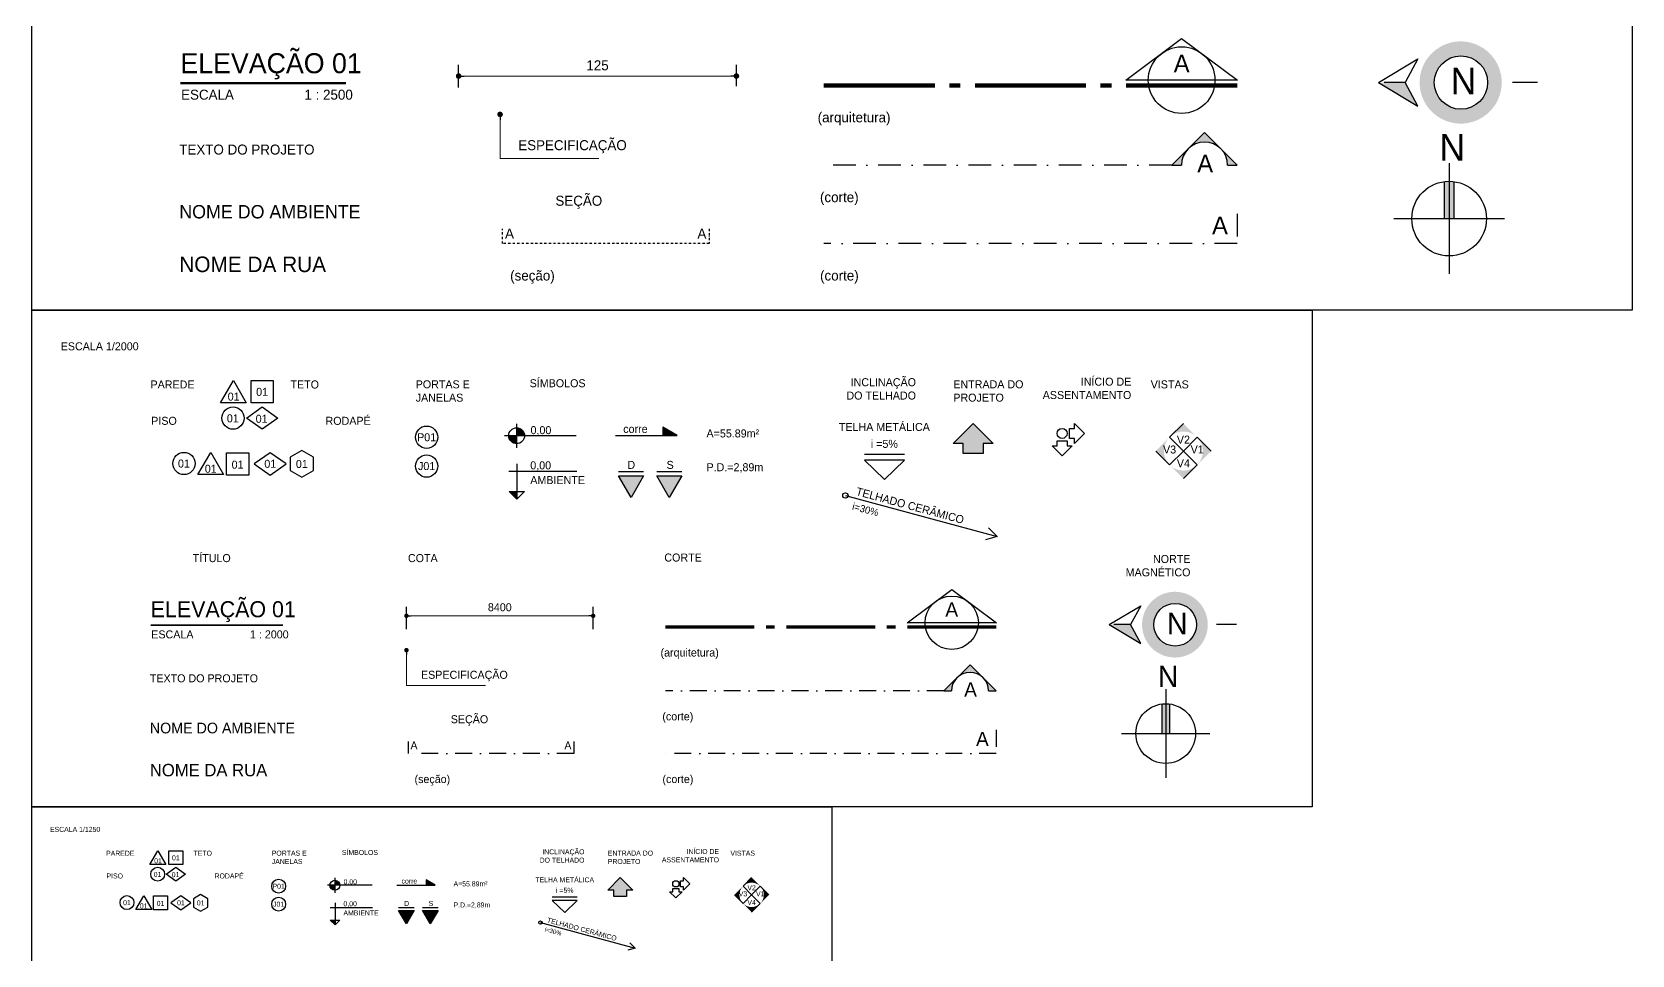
# Model space of a CAD drawing. Header units: centimetres. Extents: x 30244 to 591333, y -111940 to 104227.
# Drawn here: x 40301 to 112291, y -28846 to 12645 of the extents above; entities that cross this region are included whole.
import ezdxf
from ezdxf.enums import TextEntityAlignment as Align

# ---------------------------------------------------------------- set-up
doc = ezdxf.new("R2010")
doc.units = ezdxf.units.CM
doc.header["$LTSCALE"] = 4
doc.linetypes.add('DASHDOT', pattern=[25.4, 12.7, -6.35, 0, -6.35])
for name, color, linetype in [('B-CORTE', 4, 'DASHDOT'), ('B-COTAS', 1, 'Continuous'), ('B-SIMBOLOS', 2, 'Continuous'), ('C-TEXTO-02', 2, 'Continuous')]:
    doc.layers.add(name, color=color, linetype=linetype)
doc.layers.add('C-TEXTO-01', color=2, linetype='Continuous', lineweight=20)
doc.layers.add('C-TEXTO-03', color=2, linetype='Continuous', lineweight=20)
doc.styles.add('Esc.125', font='ERASLGHT.TTF', dxfattribs={"height": 22.5})
doc.styles.add('Esc.1250', font='ERASLGHT.TTF', dxfattribs={"height": 225})
doc.styles.add('Esc.200', font='ERASLGHT.TTF', dxfattribs={"height": 36})
doc.styles.add('Esc.2000', font='ERASLGHT.TTF', dxfattribs={"height": 360})
doc.styles.add('Esc.250', font='ERASLGHT.TTF', dxfattribs={"height": 45})
doc.styles.add('Escala 2500', font='ERASLGHT.TTF', dxfattribs={"height": 450})
doc.styles.add('RSA', font='arial.ttf')
doc.styles.add('S0', font='ERASDEMI.TTF')
doc.styles.add('S1', font='romans.shx', dxfattribs={"height": 100})
doc.styles.add('S2', font='romans.shx', dxfattribs={"height": 0.2})
doc.styles.add('Símbolos', font='ERASLGHT.TTF')
doc.dimstyles.new('ARQ200', dxfattribs={"dimscale": 200, "dimtxt": 36, "dimasz": 0.1, "dimexe": 0.2, "dimexo": 0.2, "dimgap": 0.1, "dimtad": 1, "dimzin": 12, "dimdsep": 46, "dimtxsty": 'Esc.200', "dimblk1": 'DOT', "dimblk2": 'DOT', "dimsah": 1, "dimcen": 0.4, "dimclrd": 256, "dimclre": 256, "dimclrt": 2, "dimadec": 0, "dimazin": 0, "dimtfac": 1, "dimtix": 1, "dimtmove": 2, "dimatfit": 3, "dimldrblk": 'DOT', "dimfxl": 0.3, "dimfxlon": 1, "dimtolj": 1, "dimtzin": 12, "dimlwd": 9, "dimarcsym": 0})
doc.dimstyles.new('ARQ2000', dxfattribs={"dimscale": 200, "dimtxt": 360, "dimasz": 1, "dimexe": 2, "dimexo": 2, "dimgap": 1, "dimtad": 1, "dimzin": 12, "dimdsep": 46, "dimtxsty": 'Esc.2000', "dimblk1": 'DOT', "dimblk2": 'DOT', "dimsah": 1, "dimcen": 4, "dimclrd": 256, "dimclre": 256, "dimclrt": 2, "dimadec": 0, "dimazin": 0, "dimtfac": 1, "dimtix": 1, "dimtmove": 2, "dimatfit": 3, "dimldrblk": 'DOT', "dimfxl": 3, "dimfxlon": 1, "dimtolj": 1, "dimtzin": 12, "dimlwd": 9, "dimarcsym": 0})
doc.dimstyles.new('ARQ250', dxfattribs={"dimscale": 250, "dimtxt": 45, "dimasz": 0.1, "dimexe": 0.2, "dimexo": 0.2, "dimgap": 0.1, "dimtad": 1, "dimdec": 0, "dimzin": 12, "dimdsep": 46, "dimtxsty": 'Esc.250', "dimblk": 'DOT', "dimcen": 0.4, "dimclrd": 256, "dimclre": 256, "dimclrt": 2, "dimadec": 0, "dimazin": 0, "dimtfac": 1, "dimtix": 1, "dimtmove": 2, "dimatfit": 3, "dimldrblk": 'DOT', "dimfxl": 0.3, "dimfxlon": 1, "dimtolj": 1, "dimtzin": 12, "dimlwd": 9, "dimarcsym": 0})
doc.dimstyles.new('ARQ2500', dxfattribs={"dimscale": 250, "dimtxt": 450, "dimasz": 1, "dimexe": 2, "dimexo": 2, "dimgap": 1, "dimtad": 1, "dimlfac": 0.01, "dimzin": 12, "dimdsep": 46, "dimtxsty": 'Escala 2500', "dimblk": 'DOT', "dimcen": 4, "dimclrd": 256, "dimclre": 256, "dimclrt": 2, "dimadec": 1, "dimazin": 0, "dimtfac": 1, "dimtix": 1, "dimtmove": 2, "dimatfit": 3, "dimldrblk": 'DOT', "dimfxl": 3, "dimtolj": 1, "dimtzin": 12, "dimlwd": 9, "dimarcsym": 0})

# ---------------------------------------------------------------- blocks, each defined once
blk = doc.blocks.new('DOT')
at = {"color": 0, "linetype": 'ByBlock'}
blk.add_line((-0.5, 0), (-1, 0), dxfattribs=at)
at = {"color": 0, "linetype": 'ByBlock', "const_width": 0.5}
blk.add_lwpolyline([(-0.25, 0, 1), (0.25, 0, 1)], format="xyb", close=True, dxfattribs=at)
blk = doc.blocks.new('*U40')
blk.add_lwpolyline([(40.25, 5.28), (46.53, 0.6), (33.97, 0.6)], close=True)
at = {"ltscale": 0.7, "const_width": 0.5}
for points in [[(12.5, 0), (0, 0)], [(15.37, 0), (14.12, 0)], [(29.5, 0), (17, 0)], [(32.37, 0), (31.12, 0)], [(46.5, 0), (34, 0)]]:
    blk.add_lwpolyline(points, dxfattribs=at)
blk.add_circle((40.25, 0.6), 3.75)
at = {"style": 'S0'}
blk.add_attdef('LETRA_CORTE', text='', height=2, dxfattribs=at).set_placement((40.25, 2.48), align=Align.MIDDLE_CENTER)
blk = doc.blocks.new('A$C7EF14637')
at = {"layer": 'B-SIMBOLOS'}
h = blk.add_hatch(color=251, dxfattribs=at)
h.dxf.hatch_style = 1
h.set_gradient(color1=(90, 98, 114), color2=(235, 235, 235), tint=0.01, name='INVCYLINDER')
h.paths.add_polyline_path([(48.32, -14.64, 1), (25.76, 14.63, 1)])
h.paths.add_polyline_path([(27.68, 12.14, -1), (46.4, -12.15, -1)], flags=16)
h.paths.add_polyline_path([(29.67, 9.56, -1), (44.42, -9.58, -1)], flags=0)
h.paths.add_polyline_path([(35.01, -8.05), (33.9, -6.62), (37.87, 5.17), (29.68, -1.14), (28.69, 0.14), (39.1, 8.16), (40.16, 6.77), (36.19, -5.04), (44.39, 1.29), (45.41, -0.04)], flags=0)
h = blk.add_hatch(color=251, dxfattribs=at)
h.dxf.hatch_style = 1
h.set_gradient(color1=(90, 98, 114), color2=(235, 235, 235), tint=0.01, name='INVCYLINDER')
h.paths.add_polyline_path([(46.4, -12.15, 1), (27.68, 12.14, 1)])
h.paths.add_polyline_path([(29.67, 9.56, -1), (44.42, -9.58, -1)], flags=16)
h.paths.add_polyline_path([(35.01, -8.05), (33.9, -6.62), (37.87, 5.17), (29.68, -1.14), (28.69, 0.14), (39.1, 8.16), (40.16, 6.77), (36.19, -5.04), (44.39, 1.29), (45.41, -0.04)], flags=0)
blk.add_hatch(color=256, dxfattribs=at).paths.add_polyline_path([(0, 0), (17.83, -10.63), (12.08, 0)])
for p, q in [((0, 0), (17.83, 10.63)), ((17.83, 10.63), (12.08, 0)), ((0, 0), (17.83, -10.63)), ((12.08, 0), (2.63, 0)), ((17.83, -10.63), (12.08, 0)), ((71.68, 0), (60.42, 0))]:
    blk.add_line(p, q, dxfattribs=at)
blk.add_circle((37.16, -0.02), 11.99, dxfattribs=at)
at = {"layer": 'C-TEXTO-03', "insert": (32.52, 6.64), "char_height": 12, "width": 11.9206, "attachment_point": 1, "style": 'Símbolos'}
blk.add_mtext('N', dxfattribs=at)
blk = doc.blocks.new('A$C6AB97AFF')
at = {"layer": 'B-SIMBOLOS'}
h = blk.add_hatch(color=252, dxfattribs=at)
h.set_gradient(color1=(132, 132, 132), one_color=1, tint=1, name='INVCURVED')
h.paths.add_polyline_path([(2.19, 16.65, 0.032761), (0, 16.79), (0, 0), (2.19, 0)])
h.paths.add_polyline_path([(0, 16.79, 0.032761), (-2.19, 16.65), (-2.19, 0), (0, 0)])
for p, q in [((0, 24.86), (0, -24.86)), ((-2.19, 16.65), (-2.19, 0)), ((2.19, 16.65), (2.19, 0)), ((-24.86, 0), (24.86, 0))]:
    blk.add_line(p, q, dxfattribs=at)
blk.add_circle((0, 0), 16.79, dxfattribs=at)
at = {"layer": 'C-TEXTO-03', "insert": (-4.41, 38.08), "char_height": 12, "width": 11.9206, "attachment_point": 1, "style": 'Símbolos'}
blk.add_mtext('N', dxfattribs=at)
blk = doc.blocks.new('A$C4B335074')
at = {"layer": 'B-CORTE', "linetype": 'Continuous'}
h = blk.add_hatch(color=256, dxfattribs=at)
h.paths.add_polyline_path([(14.71, 14.71), (7.35, 7.35, -0.414214), (22.06, 7.35)])
h.paths.add_polyline_path([(22.06, 7.35, -0.198912), (25.11, 0), (29.42, 0)])
h.paths.add_polyline_path([(7.35, 7.35), (0, 0), (4.31, 0, -0.198912)])
for p, q in [((14.71, 14.71), (0, 0)), ((29.42, 0), (14.71, 14.71)), ((0, 0), (4.31, 0)), ((25.11, 0), (29.42, 0))]:
    blk.add_line(p, q, dxfattribs=at)
at = {"layer": 'B-CORTE', "linetype": 'Continuous', "ltscale": 0.4}
blk.add_arc((14.71, 0), 10.4, 0, 180, dxfattribs=at)
blk = doc.blocks.new('*D62')
at = {"layer": 'B-COTAS', "lineweight": -2, "transparency": 16777216}
for p, q in [((59496, 10158), (59496, 11165)), ((71996, 10207), (71996, 11165))]:
    blk.add_line(p, q, dxfattribs=at)
at = {"layer": 'B-COTAS', "lineweight": 9, "transparency": 16777216}
blk.add_line((59746, 10665), (71746, 10665), dxfattribs=at)
at = {"layer": 'DEFPOINTS', "color": 0, "transparency": 16777216}
for p in [(71996, 10665), (59496, 9658), (71996, 9707)]:
    blk.add_point(p, dxfattribs=at)
at = {"layer": 'B-COTAS', "lineweight": 9, "transparency": 16777216, "xscale": 250, "yscale": 250, "zscale": 250, "rotation": 180}
blk.add_blockref('DOT', (59496, 10665), dxfattribs=at)
at = {"layer": 'B-COTAS', "lineweight": 9, "transparency": 16777216, "xscale": 250, "yscale": 250, "zscale": 250}
blk.add_blockref('DOT', (71996, 10665), dxfattribs=at)
at = {"layer": 'B-COTAS', "color": 2, "transparency": 16777216, "insert": (65746, 11146), "char_height": 450, "attachment_point": 5, "style": 'Escala 2500'}
blk.add_mtext('\\A1;125', dxfattribs=at)
blk = doc.blocks.new('_Dot')
at = {"color": 0, "linetype": 'ByBlock', "lineweight": -2}
blk.add_line((-0.5, 0), (-1, 0), dxfattribs=at)
at = {"color": 0, "linetype": 'ByBlock', "const_width": 0.5}
blk.add_lwpolyline([(-0.25, 0, 1), (0.25, 0, 1)], format="xyb", close=True, dxfattribs=at)
blk = doc.blocks.new('PADRÃO - ESPECIFICAÇÕES')
blk.add_lwpolyline([(-168, 276), (-24, 26), (-312, 26), (-168, 276)])
for points in [[(31, 276), (281, 276), (281, 26), (31, 26)], [(-19, -147), (156, -22), (331, -147), (156, -272)]]:
    blk.add_lwpolyline(points, close=True)
blk.add_circle((-171, -147), 125)
at = {"style": 'S1'}
for tag, p in [('TETO', (156, 103)), ('PAREDE', (-164, 50)), ('PISO', (-151, -195)), ('RODAPÉ', (156, -217))]:
    blk.add_attdef(tag, text='', height=100, dxfattribs=at).set_placement(p, align=Align.CENTER)
blk = doc.blocks.new('*U32')
blk.add_lwpolyline([(0.288, 0), (-0.288, 0), (0, 0.498)], close=True)
at = {"style": 'S2'}
blk.add_attdef('PAREDE', text='', height=0.2, dxfattribs=at).set_placement((0, 0.041), align=Align.CENTER)
blk = doc.blocks.new('PADRÃO - PISO')
blk.add_circle((0, 0), 0.25)
at = {"style": 'S2'}
blk.add_attdef('PISO', text='', height=0.2, dxfattribs=at).set_placement((0, -0.092), align=Align.CENTER)
blk = doc.blocks.new('PADRÃO - TETO')
blk.add_lwpolyline([(-0.25, -0.25), (-0.25, 0.25), (0.25, 0.25), (0.25, -0.25)], close=True)
at = {"style": 'S2'}
blk.add_attdef('TETO', text='', height=0.2, dxfattribs=at).set_placement((0, -0.105), align=Align.CENTER)
blk = doc.blocks.new('*U45')
blk.add_lwpolyline([(0.359, 0.25), (0, 0.5), (0, 0.5), (-0.359, 0.25), (-0.359, 0.25), (0, 0), (0.359, 0.25)])
at = {"style": 'S2'}
blk.add_attdef('RODAPÉ', text='', height=0.2, dxfattribs=at).set_placement((0, 0.145), align=Align.CENTER)
blk = doc.blocks.new('PADRÃO - DIVERSOS')
blk.add_lwpolyline([(0, 0.3), (-0.26, 0.15), (-0.26, -0.15), (0, -0.3), (0.26, -0.15), (0.26, 0.15)], close=True)
at = {"style": 'S2'}
blk.add_attdef('DIVERSOS', text='', height=0.2, dxfattribs=at).set_placement((0, -0.092), align=Align.CENTER)
blk = doc.blocks.new('*U42')
blk.add_hatch(color=256).paths.add_polyline_path([(0.485, 0.485), (0.97, 0), (0.485, -0.485, 0.414214)])
for p, q in [((0.485, 0.485), (0, 0)), ((0, 0), (0.485, -0.485)), ((0.97, 0), (0.485, 0.485))]:
    blk.add_line(p, q)
at = {"layer": 'B-SIMBOLOS', "style": 'S2'}
blk.add_attdef('V1-V2-V3-V4', text='', height=0.2, dxfattribs=at).set_placement((0.485, -0.086), align=Align.CENTER)
blk = doc.blocks.new('*U29')
blk.add_hatch(color=256).paths.add_polyline_path([(0.485, -0.485), (0, -0.97), (-0.485, -0.485, 0.414214)])
for p, q in [((0, 0), (-0.485, -0.485)), ((0.485, -0.485), (0, 0)), ((0, -0.97), (0.485, -0.485))]:
    blk.add_line(p, q)
at = {"layer": 'B-SIMBOLOS', "style": 'S2'}
blk.add_attdef('V1-V2-V3-V4', text='', height=0.2, dxfattribs=at).set_placement((0, -0.571), align=Align.CENTER)
blk = doc.blocks.new('*U30')
blk.add_hatch(color=256).paths.add_polyline_path([(-0.485, -0.485), (-0.97, 0), (-0.485, 0.485, 0.414214)])
for p, q in [((0, 0), (-0.485, 0.485)), ((-0.485, -0.485), (0, 0)), ((-0.97, 0), (-0.485, -0.485))]:
    blk.add_line(p, q)
at = {"layer": 'B-SIMBOLOS', "style": 'S2'}
blk.add_attdef('V1-V2-V3-V4', text='', height=0.2, dxfattribs=at).set_placement((-0.485, -0.086), align=Align.CENTER)
blk = doc.blocks.new('*U31')
blk.add_hatch(color=256).paths.add_polyline_path([(-0.485, 0.485), (0, 0.97), (0.485, 0.485, 0.414214)])
for p, q in [((0, 0.97), (-0.485, 0.485)), ((-0.485, 0.485), (0, 0)), ((0, 0), (0.485, 0.485))]:
    blk.add_line(p, q)
at = {"layer": 'B-SIMBOLOS', "style": 'S2'}
blk.add_attdef('V1-V2-V3-V4', text='', height=0.2, dxfattribs=at).set_placement((0, 0.399), align=Align.CENTER)
blk = doc.blocks.new('*U21')
h = blk.add_hatch(color=256)
h.paths.add_polyline_path([(0.269, 0.178), (0.269, 0), (0.447, 0, 0.414214)])
h.paths.add_polyline_path([(0.269, 0), (0.091, 0, 0.414214), (0.269, -0.178)])
for p, q in [((1.61, 0), (0, 0)), ((0.269, 0.269), (0.269, -0.269))]:
    blk.add_line(p, q)
blk.add_circle((0.269, 0), 0.178)
at = {"style": 'S2'}
blk.add_attdef('NÍVEL', (0.582, 0.036), '', height=0.2, dxfattribs=at)
blk = doc.blocks.new('PADRÃO - NIVEL AMBIENTE1')
blk.add_hatch(color=256).paths.add_polyline_path([(0.269, -0.447), (0.095, -0.447), (0.269, -0.62)])
for p, q in [((0.269, 0.178), (0.269, -0.62)), ((1.621, 0), (0.091, 0)), ((0.269, -0.62), (0.095, -0.447)), ((0.095, -0.447), (0.443, -0.447)), ((0.269, -0.62), (0.443, -0.447))]:
    blk.add_line(p, q)
at = {"style": 'S2'}
for tag, p in [('NÍVEL', (0.572, 0.051)), ('AMBIENTE', (0.572, -0.28))]:
    blk.add_attdef(tag, p, '', height=0.2, dxfattribs=at)
blk = doc.blocks.new('*U33')
blk.add_line((-0.45, 0.573), (0.45, 0.573))
blk.add_lwpolyline([(0, 0), (0.45, 0.433), (-0.45, 0.433)], close=True)
at = {"style": 'S2'}
for tag, p in [('COBERTURA', (0, 1.092)), ('INCLINAÇÃO', (0, 0.713))]:
    blk.add_attdef(tag, text='', height=0.2, dxfattribs=at).set_placement(p, align=Align.CENTER)
blk = doc.blocks.new('*U48')
blk.add_line((-1779.84, 292.55), (-1792.34, 292.55))
blk.add_lwpolyline([(-1786.09, 279.72), (-1792.34, 290.55), (-1779.84, 290.55)], close=True)
at = {"layer": 'C-TEXTO-01', "style": 'Símbolos'}
blk.add_text('S', height=4, dxfattribs=at).set_placement((-1787.45, 294.03))
blk = doc.blocks.new('*U47')
blk.add_line((6.25, 12.83), (-6.25, 12.83))
blk.add_lwpolyline([(0, 0), (-6.25, 10.83), (6.25, 10.83)], close=True)
at = {"layer": 'C-TEXTO-01', "style": 'Símbolos'}
blk.add_text('D', height=4, dxfattribs=at).set_placement((-1.82, 14.31))
blk = doc.blocks.new('*D63')
at = {"layer": 'B-COTAS', "lineweight": -2, "transparency": 16777216}
for p, q in [((57149, -14200), (57149, -13200)), ((65549, -14200), (65549, -13200))]:
    blk.add_line(p, q, dxfattribs=at)
at = {"layer": 'B-COTAS', "lineweight": 9, "transparency": 16777216}
blk.add_line((57349, -13600), (65349, -13600), dxfattribs=at)
at = {"layer": 'DEFPOINTS', "color": 0, "transparency": 16777216}
for p in [(65549, -13600), (57149, -16732), (65549, -16732)]:
    blk.add_point(p, dxfattribs=at)
at = {"layer": 'B-COTAS', "lineweight": 9, "transparency": 16777216, "xscale": 200, "yscale": 200, "zscale": 200, "rotation": 180}
blk.add_blockref('DOT', (57149, -13600), dxfattribs=at)
at = {"layer": 'B-COTAS', "lineweight": 9, "transparency": 16777216, "xscale": 200, "yscale": 200, "zscale": 200}
blk.add_blockref('DOT', (65549, -13600), dxfattribs=at)
at = {"layer": 'B-COTAS', "color": 2, "transparency": 16777216, "insert": (61349, -13216), "char_height": 360, "attachment_point": 5, "style": 'Esc.2000'}
blk.add_mtext('\\A1;8400', dxfattribs=at)
blk = doc.blocks.new('A$C114277C9')
h = blk.add_hatch(color=256)
h.dxf.hatch_style = 1
h.paths.add_polyline_path([(852, 148), (852, 0), (1109, 0)])
for p, q in [((0, 0), (1109, 0)), ((1109, 0), (852, 148)), ((852, 148), (852, 0))]:
    blk.add_line(p, q)
blk = doc.blocks.new('JANELA')
blk.add_circle((0, 0), 31.2)
at = {"color": 7, "style": 'RSA'}
blk.add_attdef('J', text='', height=20, dxfattribs=at).set_placement((0, 0), align=Align.MIDDLE_CENTER)
blk = doc.blocks.new('SENTIDO INCL')
for p, q in [((0, 0), (295, 0)), ((295, 0), (275.1, 11.5)), ((295, 0), (275.1, -11.5))]:
    blk.add_line(p, q)
blk.add_circle((0, 0), 5)
at = {"color": 7, "style": 'RSA'}
for tag, p in [('SENTIDO', (17.9, 6)), ('INCLINAÇÃO', (18.3, -22.1))]:
    blk.add_attdef(tag, p, '', height=15, dxfattribs=at)
blk = doc.blocks.new('*U28')
for p, q in [((-0.5, 0.25), (0, 0.75)), ((0, 0.75), (0.5, 0.25)), ((-0.25, 0.25), (-0.5, 0.25)), ((-0.25, 0), (-0.25, 0.25)), ((0.25, 0), (-0.25, 0)), ((0.5, 0.25), (0.25, 0.25)), ((0.25, 0.25), (0.25, 0))]:
    blk.add_line(p, q)
blk = doc.blocks.new('*U41')
for p, q in [((0.187, -0.125), (0.187, 0.125)), ((0.187, 0.125), (0.312, 0.125)), ((0.312, 0.25), (0.562, 0)), ((0.312, 0.125), (0.312, 0.25)), ((0.562, 0), (0.312, -0.25)), ((0, -0.562), (-0.25, -0.313)), ((-0.25, -0.313), (-0.125, -0.313)), ((-0.125, -0.313), (-0.125, -0.187)), ((-0.125, -0.187), (0.125, -0.187)), ((0.25, -0.313), (0, -0.562)), ((0.125, -0.187), (0.125, -0.313)), ((0.125, -0.313), (0.25, -0.313)), ((0.312, -0.125), (0.187, -0.125)), ((0.312, -0.25), (0.312, -0.125))]:
    blk.add_line(p, q)
blk.add_circle((0, 0), 0.125)

msp = doc.modelspace()

# ---------------------------------------------------------------- hatches: boundary and pattern name
at = {"layer": 'B-SIMBOLOS'}
h = msp.add_hatch(color=256, dxfattribs=at)
h.dxf.hatch_style = 1
h.paths.add_polyline_path([(83097.986, -5850.586), (83547.986, -5850.586), (82647.986, -4950.586), (81747.986, -5850.586), (82197.986, -5850.586), (82197.986, -6300.586), (83097.986, -6300.586)])
h = msp.add_hatch(color=256, dxfattribs=at)
h.dxf.hatch_style = 1
h.paths.add_polyline_path([(67816.837, -7306.991), (66691.837, -7306.991), (67254.337, -8281.27)])
h = msp.add_hatch(color=256, dxfattribs=at)
h.dxf.hatch_style = 1
h.paths.add_polyline_path([(69537.007, -7307.201), (68412.007, -7307.201), (68974.507, -8281.48)])
h = msp.add_hatch(color=256, dxfattribs=at)
h.dxf.hatch_style = 1
h.paths.add_polyline_path([(67049.017, -25929.175), (67330.267, -25929.175), (66767.767, -25366.675), (66205.267, -25929.175), (66486.517, -25929.175), (66486.517, -26210.425), (67049.017, -26210.425)])
h = msp.add_hatch(color=256, dxfattribs=at)
h.dxf.hatch_style = 1
h.paths.add_polyline_path([(57498.299, -26839.428), (56795.174, -26839.428), (57146.737, -27448.352)])
h = msp.add_hatch(color=256, dxfattribs=at)
h.dxf.hatch_style = 1
h.paths.add_polyline_path([(58573.406, -26839.559), (57870.281, -26839.559), (58221.843, -27448.483)])

# ---------------------------------------------------------------- linework, layer by layer
at = {"layer": 'B-CORTE', "ltscale": 20}
msp.add_line((91586.102, 6655.604), (75927.666, 6655.604), dxfattribs=at)
at = {"layer": 'B-CORTE', "ltscale": 15}
msp.add_line((81329.029, -16972.346), (68802.28, -16972.346), dxfattribs=at)
at = {"layer": 'B-CORTE', "ltscale": 20}
msp.add_lwpolyline([(94527.666, 4469.831), (94527.666, 3132.472), (75927.666, 3132.472)], dxfattribs=at)
at = {"layer": 'B-CORTE', "ltscale": 2}
msp.add_lwpolyline([(70771.382, 3801.152), (70771.382, 3132.472), (61471.382, 3132.472), (61471.382, 3801.152)], dxfattribs=at)
at = {"layer": 'B-CORTE', "ltscale": 15}
for points in [[(64677.253, -19255.908), (64677.253, -19790.852), (57237.253, -19790.852), (57237.253, -19255.908)], [(83682.28, -18720.965), (83682.28, -19790.852), (68802.28, -19790.852)]]:
    msp.add_lwpolyline(points, dxfattribs=at)
at = {"layer": 'C-TEXTO-01'}
for points, const_width in [([(46976.449, 10343.338), (54423.491, 10343.338)], 100), ([(45641.306, -14022.16), (51598.94, -14022.16)], 80)]:
    msp.add_lwpolyline(points, dxfattribs=dict(at, const_width=const_width))
at = {"layer": 'DEFPOINTS', "color": 9}
for points in [[(40300.736, 28044.403), (112290.675, 28044.403), (112290.675, 138.692), (40300.736, 138.692)], [(40300.736, 138.692), (97892.687, 138.692), (97892.687, -22185.876), (40300.736, -22185.876)], [(40300.736, -22185.876), (76295.705, -22185.876), (76295.705, -36138.731), (40300.736, -36138.731)]]:
    msp.add_lwpolyline(points, close=True, dxfattribs=at)

# ---------------------------------------------------------------- block references
at = {"layer": 'B-CORTE'}
for p, xscale, yscale, zscale in [((91586.102, 6655.604), 100, 100, 100), ((81329.029, -16972.346), 80, 80, 80)]:
    msp.add_blockref('A$C4B335074', p, dxfattribs=dict(at, xscale=xscale, yscale=yscale, zscale=zscale))
at = {"layer": 'B-SIMBOLOS'}
ref = msp.add_blockref('*U40', (75927.666, 10243.112), dxfattribs=dict(at, xscale=400, yscale=400, zscale=400))
ref.add_attrib('LETRA_CORTE', 'A', dxfattribs={"layer": 'C-TEXTO-01', "lineweight": -2, "height": 800, "style": 'Símbolos'}).set_placement((92027.666, 11233.112), align=Align.MIDDLE_CENTER)
ref = msp.add_blockref('PADRÃO - ESPECIFICAÇÕES', (50032.175, -4123.192), dxfattribs=dict(at, xscale=4.000000000814907, yscale=4.000000000814907, zscale=4.000000000814907))
ref.add_attrib('RODAPÉ', '01', dxfattribs={"layer": 'C-TEXTO-01', "height": 360, "style": 'Símbolos'}).set_placement((50633.194, -4920.58), align=Align.CENTER)
ref.add_attrib('TETO', '01', dxfattribs={"layer": 'C-TEXTO-01', "height": 360, "style": 'Símbolos'}).set_placement((50654.394, -3709.851), align=Align.CENTER)
ref.add_attrib('PISO', '01', dxfattribs={"layer": 'C-TEXTO-01', "height": 360, "style": 'Símbolos'}).set_placement((49335.742, -4902.878), align=Align.CENTER)
ref.add_attrib('PAREDE', '01', dxfattribs={"layer": 'C-TEXTO-01', "height": 360, "style": 'Símbolos'}).set_placement((49374.33, -3925.091), align=Align.CENTER)
ref = msp.add_blockref('*U21', (61567.685, -5503.537), dxfattribs=dict(at, xscale=2000, yscale=2000, zscale=2000))
ref.add_attrib('NÍVEL', '0,00', (62731.19, -5431.797), dxfattribs={"layer": 'C-TEXTO-01', "height": 360, "style": 'Esc.2000'})
ref = msp.add_blockref('*U33', (78651.953, -7474.045), dxfattribs=dict(at, xscale=2000, yscale=2000, zscale=2000))
ref.add_attrib('COBERTURA', 'TELHA METÁLICA', dxfattribs={"layer": 'C-TEXTO-01', "height": 360, "style": 'Símbolos'}).set_placement((78651.953, -5289.731), align=Align.CENTER)
ref.add_attrib('INCLINAÇÃO', 'i =5%', dxfattribs={"layer": 'C-TEXTO-01', "height": 360, "style": 'Símbolos'}).set_placement((78651.953, -6047.962), align=Align.CENTER)
for name, p, xscale, yscale, zscale in [('*U28', (82647.986, -6300.586), 1800, 1800, 1800), ('*U41', (86647.614, -5400.586), 1800, 1800, 1800), ('A$C114277C9', (66555.612, -5486.216), 2.5, 2.5, 2.5), ('*U47', (67254.337, -8281.27), 90, 90, 90), ('*U48', (229723.027, -33456.455), 90, 90, 90), ('A$C114277C9', (56710.034, -25701.443), 1.5625, 1.5625, 1.5625), ('*U28', (66767.767, -26210.425), 1125, 1125, 1125), ('*U41', (69267.535, -25647.925), 1125, 1125, 1125), ('*U47', (57146.737, -27448.352), 56.25, 56.25, 56.25), ('*U48', (158689.668, -43182.843), 56.25, 56.25, 56.25)]:
    msp.add_blockref(name, p, dxfattribs=dict(at, xscale=xscale, yscale=yscale, zscale=zscale))
ref = msp.add_blockref('*U31', (92106.724, -6192.017), dxfattribs=dict(at, xscale=1280, yscale=1280, zscale=1280))
ref.add_attrib('V1-V2-V3-V4', 'V2', dxfattribs={"layer": 'C-TEXTO-01', "height": 360, "style": 'Símbolos'}).set_placement((92106.724, -5680.85), align=Align.MIDDLE_CENTER)
ref = msp.add_blockref('JANELA', (58056.747, -5571.697), dxfattribs=dict(at, xscale=16.07142857159488, yscale=16.07142857159488, zscale=16.07142857159488))
ref.add_attrib('J', 'P01', dxfattribs={"layer": 'C-TEXTO-01', "color": 1, "height": 360, "style": 'Símbolos'}).set_placement((58056.782, -5571.669), align=Align.MIDDLE_CENTER)
ref = msp.add_blockref('*U30', (92106.724, -6192.017), dxfattribs=dict(at, xscale=1280, yscale=1280, zscale=1280))
ref.add_attrib('V1-V2-V3-V4', 'V3', dxfattribs={"layer": 'C-TEXTO-01', "height": 360, "style": 'Símbolos'}).set_placement((91486.009, -6301.565), align=Align.CENTER)
ref = msp.add_blockref('*U42', (92106.724, -6192.017), dxfattribs=dict(at, xscale=1280, yscale=1280, zscale=1280))
ref.add_attrib('V1-V2-V3-V4', 'V1', dxfattribs={"layer": 'C-TEXTO-01', "height": 360, "style": 'Símbolos'}).set_placement((92727.439, -6301.565), align=Align.CENTER)
ref = msp.add_blockref('PADRÃO - PISO', (47136.071, -6750.304), dxfattribs=dict(at, xscale=2000, yscale=2000, zscale=2000))
ref.add_attrib('PISO', '01', dxfattribs={"layer": 'C-TEXTO-01', "height": 360, "style": 'Símbolos'}).set_placement((47136.071, -6933.468), align=Align.CENTER)
ref = msp.add_blockref('*U32', (48342.838, -7250.304), dxfattribs=dict(at, xscale=2000, yscale=2000, zscale=2000))
ref.add_attrib('PAREDE', '01', dxfattribs={"layer": 'C-TEXTO-01', "height": 360, "style": 'Símbolos'}).set_placement((48342.838, -7167.379), align=Align.CENTER)
ref = msp.add_blockref('PADRÃO - TETO', (49550.725, -6773.417), dxfattribs=dict(at, xscale=2000, yscale=2000, zscale=2000))
ref.add_attrib('TETO', '01', dxfattribs={"layer": 'C-TEXTO-01', "height": 360, "style": 'Símbolos'}).set_placement((49550.725, -6984.229), align=Align.CENTER)
ref = msp.add_blockref('*U45', (51021.773, -7273.417), dxfattribs=dict(at, xscale=2000, yscale=2000, zscale=2000))
ref.add_attrib('RODAPÉ', '01', dxfattribs={"layer": 'C-TEXTO-01', "height": 360, "style": 'Símbolos'}).set_placement((51021.773, -6944.723), align=Align.CENTER)
ref = msp.add_blockref('PADRÃO - DIVERSOS', (52442.178, -6769.487), dxfattribs=dict(at, xscale=2000, yscale=2000, zscale=2000))
ref.add_attrib('DIVERSOS', '01', dxfattribs={"layer": 'C-TEXTO-01', "height": 360, "style": 'Símbolos'}).set_placement((52442.178, -6952.651), align=Align.CENTER)
ref = msp.add_blockref('JANELA', (58056.747, -6867.496), dxfattribs=dict(at, xscale=16.07142857159488, yscale=16.07142857159488, zscale=16.07142857159488))
ref.add_attrib('J', 'J01', dxfattribs={"layer": 'C-TEXTO-01', "color": 1, "height": 360, "style": 'Símbolos'}).set_placement((58056.782, -6867.468), align=Align.MIDDLE_CENTER)
ref = msp.add_blockref('*U29', (92106.724, -6192.017), dxfattribs=dict(at, xscale=1280, yscale=1280, zscale=1280))
ref.add_attrib('V1-V2-V3-V4', 'V4', dxfattribs={"layer": 'C-TEXTO-01', "height": 360, "style": 'Símbolos'}).set_placement((92106.724, -6922.281), align=Align.CENTER)
ref = msp.add_blockref('PADRÃO - NIVEL AMBIENTE1', (61576.398, -7116.275), dxfattribs=dict(at, xscale=2000, yscale=2000, zscale=2000))
ref.add_attrib('NÍVEL', '0,00', (62720.592, -7014.261), dxfattribs={"layer": 'C-TEXTO-01', "height": 360, "style": 'Símbolos'})
ref.add_attrib('AMBIENTE', 'AMBIENTE', (62720.592, -7676.859), dxfattribs={"layer": 'C-TEXTO-01', "height": 360, "style": 'Símbolos'})
ref = msp.add_blockref('SENTIDO INCL', (76896.273, -8189.515), dxfattribs=dict(at, xscale=23.99999999921691, yscale=23.99999999921691, zscale=23.99999999921691, rotation=344.8662196923002))
ref.add_attrib('INCLINAÇÃO', 'i=30%', (77180.61, -8816.022), dxfattribs={"layer": 'C-TEXTO-01', "height": 320, "rotation": 344.86621969, "style": 'Símbolos'})
ref.add_attrib('SENTIDO', 'TELHADO CERÂMICO', (77347.924, -8163.429), dxfattribs={"layer": 'C-TEXTO-01', "height": 360, "rotation": 344.86621969, "style": 'Símbolos'})
ref = msp.add_blockref('*U40', (68802.28, -14102.34), dxfattribs=dict(at, xscale=320, yscale=320, zscale=320))
ref.add_attrib('LETRA_CORTE', 'A', dxfattribs={"layer": 'C-TEXTO-01', "lineweight": -2, "height": 640, "style": 'Símbolos'}).set_placement((81682.28, -13310.34), align=Align.MIDDLE_CENTER)
ref = msp.add_blockref('PADRÃO - ESPECIFICAÇÕES', (46382.886, -24849.554), dxfattribs=dict(at, xscale=2.500000000509317, yscale=2.500000000509317, zscale=2.500000000509317))
ref.add_attrib('RODAPÉ', '01', dxfattribs={"layer": 'C-TEXTO-01', "height": 225, "style": 'Símbolos'}).set_placement((46758.522, -25347.921), align=Align.CENTER)
ref.add_attrib('TETO', '01', dxfattribs={"layer": 'C-TEXTO-01', "height": 225, "style": 'Símbolos'}).set_placement((46771.772, -24591.215), align=Align.CENTER)
ref.add_attrib('PISO', '01', dxfattribs={"layer": 'C-TEXTO-01', "height": 225, "style": 'Símbolos'}).set_placement((45947.615, -25336.857), align=Align.CENTER)
ref.add_attrib('PAREDE', '01', dxfattribs={"layer": 'C-TEXTO-01', "height": 225, "style": 'Símbolos'}).set_placement((45971.733, -24725.74), align=Align.CENTER)
ref = msp.add_blockref('JANELA', (51398.243, -25754.869), dxfattribs=dict(at, xscale=10.0446428572468, yscale=10.0446428572468, zscale=10.0446428572468))
ref.add_attrib('J', 'P01', dxfattribs={"layer": 'C-TEXTO-01', "color": 1, "height": 225, "style": 'Símbolos'}).set_placement((51398.265, -25754.852), align=Align.MIDDLE_CENTER)
ref = msp.add_blockref('*U21', (53592.579, -25712.269), dxfattribs=dict(at, xscale=1250, yscale=1250, zscale=1250))
ref.add_attrib('NÍVEL', '0,00', (54319.77, -25667.432), dxfattribs={"layer": 'C-TEXTO-01', "height": 225, "style": 'Esc.1250'})
ref = msp.add_blockref('*U33', (64270.247, -26943.837), dxfattribs=dict(at, xscale=1250, yscale=1250, zscale=1250))
ref.add_attrib('COBERTURA', 'TELHA METÁLICA', dxfattribs={"layer": 'C-TEXTO-01', "height": 225, "style": 'Símbolos'}).set_placement((64270.247, -25578.64), align=Align.CENTER)
ref.add_attrib('INCLINAÇÃO', 'i =5%', dxfattribs={"layer": 'C-TEXTO-01', "height": 225, "style": 'Símbolos'}).set_placement((64270.247, -26052.535), align=Align.CENTER)
ref = msp.add_blockref('*U30', (72679.479, -26142.569), dxfattribs=dict(at, xscale=800, yscale=800, zscale=800))
ref.add_attrib('V1-V2-V3-V4', 'V3', dxfattribs={"layer": 'C-TEXTO-01', "height": 225, "style": 'Símbolos'}).set_placement((72291.532, -26211.037), align=Align.CENTER)
ref = msp.add_blockref('*U31', (72679.479, -26142.569), dxfattribs=dict(at, xscale=800, yscale=800, zscale=800))
ref.add_attrib('V1-V2-V3-V4', 'V2', dxfattribs={"layer": 'C-TEXTO-01', "height": 225, "style": 'Símbolos'}).set_placement((72679.479, -25823.09), align=Align.MIDDLE_CENTER)
ref = msp.add_blockref('*U42', (72679.479, -26142.569), dxfattribs=dict(at, xscale=800, yscale=800, zscale=800))
ref.add_attrib('V1-V2-V3-V4', 'V1', dxfattribs={"layer": 'C-TEXTO-01', "height": 225, "style": 'Símbolos'}).set_placement((73067.426, -26211.037), align=Align.CENTER)
ref = msp.add_blockref('PADRÃO - PISO', (44572.82, -26491.498), dxfattribs=dict(at, xscale=1250, yscale=1250, zscale=1250))
ref.add_attrib('PISO', '01', dxfattribs={"layer": 'C-TEXTO-01', "height": 225, "style": 'Símbolos'}).set_placement((44572.82, -26605.976), align=Align.CENTER)
ref = msp.add_blockref('*U32', (45327.05, -26803.998), dxfattribs=dict(at, xscale=1250, yscale=1250, zscale=1250))
ref.add_attrib('PAREDE', '01', dxfattribs={"layer": 'C-TEXTO-01', "height": 225, "style": 'Símbolos'}).set_placement((45327.05, -26752.17), align=Align.CENTER)
ref = msp.add_blockref('PADRÃO - TETO', (46081.979, -26505.944), dxfattribs=dict(at, xscale=1250, yscale=1250, zscale=1250))
ref.add_attrib('TETO', '01', dxfattribs={"layer": 'C-TEXTO-01', "height": 225, "style": 'Símbolos'}).set_placement((46081.979, -26637.702), align=Align.CENTER)
ref = msp.add_blockref('*U45', (47001.384, -26818.444), dxfattribs=dict(at, xscale=1250, yscale=1250, zscale=1250))
ref.add_attrib('RODAPÉ', '01', dxfattribs={"layer": 'C-TEXTO-01', "height": 225, "style": 'Símbolos'}).set_placement((47001.384, -26613.011), align=Align.CENTER)
ref = msp.add_blockref('PADRÃO - DIVERSOS', (47889.138, -26503.488), dxfattribs=dict(at, xscale=1250, yscale=1250, zscale=1250))
ref.add_attrib('DIVERSOS', '01', dxfattribs={"layer": 'C-TEXTO-01', "height": 225, "style": 'Símbolos'}).set_placement((47889.138, -26617.966), align=Align.CENTER)
ref = msp.add_blockref('JANELA', (51398.243, -26564.744), dxfattribs=dict(at, xscale=10.0446428572468, yscale=10.0446428572468, zscale=10.0446428572468))
ref.add_attrib('J', 'J01', dxfattribs={"layer": 'C-TEXTO-01', "color": 1, "height": 225, "style": 'Símbolos'}).set_placement((51398.265, -26564.726), align=Align.MIDDLE_CENTER)
ref = msp.add_blockref('PADRÃO - NIVEL AMBIENTE1', (53598.025, -26720.23), dxfattribs=dict(at, xscale=1250, yscale=1250, zscale=1250))
ref.add_attrib('NÍVEL', '0,00', (54313.146, -26656.472), dxfattribs={"layer": 'C-TEXTO-01', "height": 225, "style": 'Símbolos'})
ref.add_attrib('AMBIENTE', 'AMBIENTE', (54313.146, -27070.595), dxfattribs={"layer": 'C-TEXTO-01', "height": 225, "style": 'Símbolos'})
ref = msp.add_blockref('*U29', (72679.479, -26142.569), dxfattribs=dict(at, xscale=800, yscale=800, zscale=800))
ref.add_attrib('V1-V2-V3-V4', 'V4', dxfattribs={"layer": 'C-TEXTO-01', "height": 225, "style": 'Símbolos'}).set_placement((72679.479, -26598.984), align=Align.CENTER)
ref = msp.add_blockref('SENTIDO INCL', (63172.947, -27391.005), dxfattribs=dict(at, xscale=14.99999999951057, yscale=14.99999999951057, zscale=14.99999999951057, rotation=344.8662196923002))
ref.add_attrib('INCLINAÇÃO', 'i=30%', (63350.657, -27782.572), dxfattribs={"layer": 'C-TEXTO-01', "height": 200, "rotation": 344.86621969, "style": 'Símbolos'})
ref.add_attrib('SENTIDO', 'TELHADO CERÂMICO', (63455.229, -27374.701), dxfattribs={"layer": 'C-TEXTO-01', "height": 225, "rotation": 344.86621969, "style": 'Símbolos'})
at = {"layer": 'C-TEXTO-03'}
for name, p, xscale, yscale, zscale in [('A$C7EF14637', (100878.155, 10375.749), 100, 100, 100), ('A$C6AB97AFF', (104062.417, 4256.377), 100, 100, 100), ('A$C7EF14637', (88762.671, -13996.231), 80, 80, 80), ('A$C6AB97AFF', (91310.081, -18891.728), 80, 80, 80)]:
    msp.add_blockref(name, p, dxfattribs=dict(at, xscale=xscale, yscale=yscale, zscale=zscale))

# ---------------------------------------------------------------- texts
at = {"layer": 'B-COTAS', "color": 2, "attachment_point": 1}
for insert, char_height, width, style in [((62179.115, 7783.467), 450, 4526.05847, 'Esc.250'), ((57803.44, -16070.056), 360, 3818.70542, 'Esc.200')]:
    msp.add_mtext('ESPECIFICAÇÃO', dxfattribs=dict(at, insert=insert, char_height=char_height, width=width, style=style))
at = {"layer": 'C-TEXTO-01', "attachment_point": 1, "style": 'Esc.125'}
for s, insert, char_height, width in [('TEXTO DO PROJETO', (46927.367, 7585.599), 450, 9795.2194), ('A', (92729.851, 7132.4), 800, 1128.46564), ('A', (93395.051, 4351.136), 800, 1128.46564), ('TEXTO DO PROJETO', (45602.041, -16228.35), 360, 7836.17552), ('A', (82244.028, -16590.91), 640, 902.77251), ('A', (82776.188, -18815.921), 640, 902.77251)]:
    msp.add_mtext(s, dxfattribs=dict(at, insert=insert, char_height=char_height, width=width))
at = {"layer": 'C-TEXTO-01', "attachment_point": 7, "style": 'Esc.125'}
for s, insert, char_height in [('corre', (66903.25, -5383.793), 360), ('A=55.89m²', (70648.678, -5584.986), 360), ('P.D.=2,89m', (70648.678, -7165.254), 360), ('corre', (56927.307, -25637.429), 225), ('A=55.89m²', (59268.2, -25763.175), 225), ('P.D.=2,89m', (59268.2, -26750.842), 225)]:
    msp.add_mtext(s, dxfattribs=dict(at, insert=insert, char_height=char_height))
at = {"layer": 'C-TEXTO-02', "attachment_point": 7, "style": 'Esc.125'}
for insert, char_height in [((46976.449, 10515.698), 900), ((45641.306, -13884.272), 720)]:
    msp.add_mtext('ELEVAÇÃO 01', dxfattribs=dict(at, insert=insert, char_height=char_height))
at = {"layer": 'C-TEXTO-02', "attachment_point": 1}
for s, insert, char_height, width, style in [('ESCALA                   1 : 2500', (47008.809, 10053.497), 450, 10127.05008, 'Esc.125'), ('NOME DO AMBIENTE', (46927.367, 4866.389), 600, 9795.2194, 'Símbolos'), ('ESCALA                   1 : 2000', (45667.194, -14254.032), 360, 8101.64006, 'Esc.125'), ('NOME DO AMBIENTE', (45602.041, -18403.718), 480, 7836.17552, 'Símbolos')]:
    msp.add_mtext(s, dxfattribs=dict(at, insert=insert, char_height=char_height, width=width, style=style))
at = {"layer": 'C-TEXTO-03', "attachment_point": 1}
for s, insert, char_height, width, style in [('A', (61584.912, 3811.795), 450, 514.77534, 'Esc.125'), ('A', (70241.156, 3811.795), 450, 514.77534, 'Esc.125'), ('NOME DA RUA', (46927.367, 2552.532), 700, 9795.2194, 'Símbolos'), ('A', (57328.077, -19247.394), 360, 411.82027, 'Esc.125'), ('A', (64253.072, -19247.394), 360, 411.82027, 'Esc.125'), ('NOME DA RUA', (45602.041, -20254.804), 560, 7836.17552, 'Símbolos')]:
    msp.add_mtext(s, dxfattribs=dict(at, insert=insert, char_height=char_height, width=width, style=style))
at = {"layer": 'DEFPOINTS', "attachment_point": 3, "style": 'Esc.125'}
for s, insert, char_height, width in [('{\\fAvantGarde Bk BT|b0|i0|c0|p34;(arquitetura)}', (78927.943, 9034.397), 450, 4512.87848), ('{\\fAvantGarde Bk BT|b0|i0|c0|p34;SEÇÃO}', (65958.075, 5285.328), 450, 4512.87848), ('{\\fAvantGarde Bk BT|b0|i0|c0|p34;(corte)}', (77493.265, 5446.889), 450, 4512.87848), ('(seção)', (63820.686, 1923.757), 450, 4512.87848), ('{\\fAvantGarde Bk BT|b0|i0|c0|p34;(corte)}', (77497.708, 1923.757), 450, 4512.87848), ('\\A1;SÍMBOLOS', (65207.086, -2963.801), 360, 3610.30279), ('INCLINAÇÃO\\PDO TELHADO', (80074.976, -2917.233), 360, 3610.30279), ('INÍCIO DE \\PASSENTAMENTO', (89762.664, -2893.712), 360, 3610.30279), ('\\A1;\\pxql;PAREDE', (49243.17, -3020.16), 360, 3610.30279), ('\\A1;\\pxql;TETO', (55540.505, -3020.16), 360, 3610.30279), ('\\A1;\\pxql;PORTAS E JANELAS', (61174.836, -3012.051), 360, 3610.30279), ('\\pxql;ENTRADA DO\\PPROJETO', (85364.099, -3011.154), 360, 3610.30279), ('{\\fAvantGarde Bk BT|b0|i0|c0|p34;VISTAS}', (92347.478, -3015.79), 360, 3610.30279), ('\\A1;\\pxql;{\\fAvantGarde Bk BT|b0|i0|c0|p34;PISO}', (49275.345, -4653.193), 360, 3610.30279), ('\\A1;RODAPÉ', (55540.505, -4653.193), 360, 3610.30279), ('\\A1;{\\fAvantGarde Bk BT|b0|i0|c0|p34;TÍTULO}', (49243.17, -10824.618), 360, 3610.30279), ('{\\fAvantGarde Bk BT|b0|i0|c0|p34;CORTE }', (70436.585, -10799.599), 360, 3610.30279), ('\\A1;\\pxql;COTA ', (60826.607, -10824.618), 360, 3610.30279), ('NORTE MAGNÉTICO', (92423.577, -10864.523), 360, 3610.30279), ('{\\fAvantGarde Bk BT|b0|i0|c0|p34;(arquitetura)}', (71202.502, -15069.312), 360, 3610.30279), ('{\\fAvantGarde Bk BT|b0|i0|c0|p34;SEÇÃO}', (60826.607, -18068.567), 360, 3610.30279), ('{\\fAvantGarde Bk BT|b0|i0|c0|p34;(corte)}', (70054.76, -17939.318), 360, 3610.30279), ('(seção)', (59116.696, -20757.824), 360, 3610.30279), ('{\\fAvantGarde Bk BT|b0|i0|c0|p34;(corte)}', (70058.314, -20757.824), 360, 3610.30279), ('\\A1;\\pxql;PAREDE', (45889.758, -24160.158), 225, 2256.43924), ('\\A1;\\pxql;TETO', (49825.592, -24160.158), 225, 2256.43924), ('\\A1;\\pxql;PORTAS E JANELAS', (53347.049, -24155.09), 225, 2256.43924), ('\\A1;SÍMBOLOS', (55867.205, -24124.934), 225, 2256.43924), ('INCLINAÇÃO\\PDO TELHADO', (65159.636, -24095.829), 225, 2256.43924), ('\\pxql;ENTRADA DO\\PPROJETO', (68465.338, -24154.53), 225, 2256.43924), ('INÍCIO DE \\PASSENTAMENTO', (71214.441, -24081.129), 225, 2256.43924), ('{\\fAvantGarde Bk BT|b0|i0|c0|p34;VISTAS}', (72829.95, -24157.427), 225, 2256.43924), ('\\A1;\\pxql;{\\fAvantGarde Bk BT|b0|i0|c0|p34;PISO}', (45909.867, -25180.804), 225, 2256.43924), ('\\A1;RODAPÉ', (49825.592, -25180.804), 225, 2256.43924)]:
    msp.add_mtext(s, dxfattribs=dict(at, insert=insert, char_height=char_height, width=width))
at = {"layer": 'DEFPOINTS', "color": 9, "attachment_point": 7, "style": 'Esc.125'}
for s, insert, char_height in [('ESCALA 1/2000', (41593.474, -1668.483), 360), ('ESCALA 1/1250', (41108.697, -23315.361), 225)]:
    msp.add_mtext(s, dxfattribs=dict(at, insert=insert, char_height=char_height))

# ---------------------------------------------------------------- dimensions: what is measured, and where the dimension line sits
at = {"layer": 'B-COTAS'}
dim = msp.add_linear_dim(base=(71995.61, 10665.253), p1=(59495.61, 9657.85), p2=(71995.61, 9707.063), dimstyle='ARQ2500', override={"dimfxl": 0.3}, dxfattribs=at)
dim.commit()
dim.dimension.update_dxf_attribs({"geometry": '*D62', "text_midpoint": (65745.61, 11145.791)})
dim = msp.add_linear_dim(base=(65548.901, -13600.175), p1=(57148.901, -16731.516), p2=(65548.901, -16732.437), dimstyle='ARQ2000', dxfattribs=at)
dim.commit()
dim.dimension.update_dxf_attribs({"geometry": '*D63', "text_midpoint": (61348.901, -13215.745)})

# ---------------------------------------------------------------- leaders
at = {"layer": 'B-COTAS', "annotation_type": 0, "has_hookline": 1, "hookline_direction": 0}
for points, dimstyle, override in [([(61360.942, 8941.749), (61360.942, 6956.642), (65785.668, 6956.642)], 'ARQ250', {"dimasz": 1}), ([(57148.901, -15143.431), (57148.901, -16731.516), (60688.682, -16731.516)], 'ARQ200', {"dimasz": 1, "dimtxsty": 'Esc.200'})]:
    msp.add_leader(points, dimstyle=dimstyle, override=override, dxfattribs=at)

doc.saveas('drawing.dxf')
